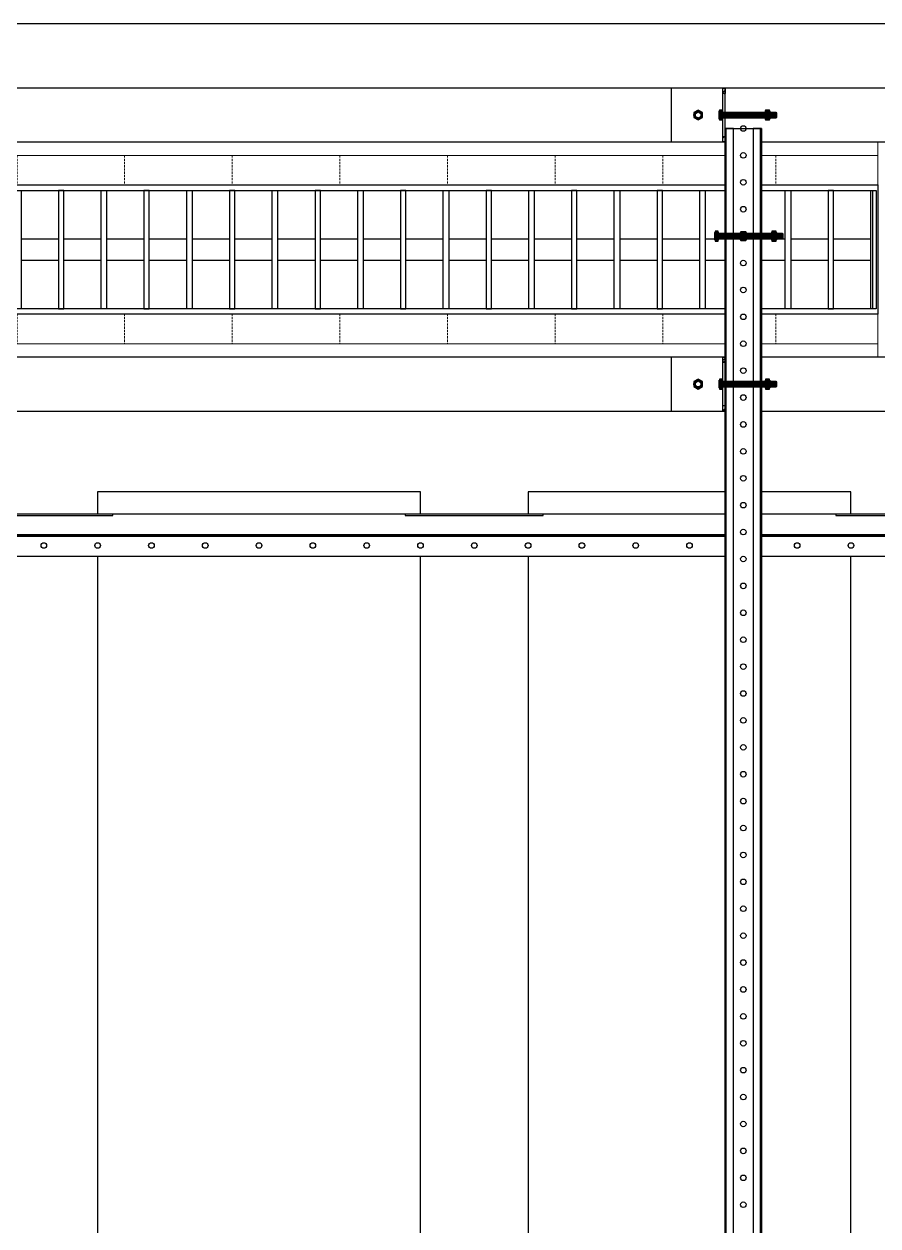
# Model space of a CAD drawing. Header units: millimetres. Extents: x -962357 to -591296, y -223672 to 59420.
# Drawn here: x -754598 to -753805, y -170951 to -169834 of the extents above; entities that cross this region are included whole.
import ezdxf

# ---------------------------------------------------------------- set-up
doc = ezdxf.new("R2010")
doc.units = ezdxf.units.MM
doc.linetypes.add('DPA_Hidden 50', pattern=[3, 2, -1])
for name, color, linetype in [('000 - H A T C H', 8, 'Continuous'), ('000 - WIPEOUT', 250, 'Continuous'), ('001 - ASCESSORIES', 251, 'Continuous'), ('A04_TUBE SERIES', 2, 'Continuous'), ('A11_ALU.SOLID SHEET', 2, 'Continuous')]:
    doc.layers.add(name, color=color, linetype=linetype)
doc.layers.add('A-GLAZ-CURT', color=2, linetype='Continuous', lineweight=9)
pattern_1 = [(110, (-0.5, 0), (-0.939693, -0.34202), []), (110, (-0.2012, 0.6409), (-0.939693, -0.34202), [1.25, -0.25, 0, -0.25])]

# ---------------------------------------------------------------- blocks, each defined once
blk = doc.blocks.new('*U4621')
at = {"color": 1}
blk.add_wipeout([(600, -60), (-600, -60), (-600, 60), (600, 60)], dxfattribs=at).dxf.layer = '000 - WIPEOUT'
at = {"layer": '001 - ASCESSORIES', "color": 0}
blk.add_lwpolyline([(600, -60), (-600, -60), (-600, 60), (600, 60)], close=True, dxfattribs=at)
at = {"layer": '001 - ASCESSORIES'}
for points in [[(-593.5, -55), (-598.5, -55), (-598.5, 55), (-593.5, 55)], [(595, -55), (-595, -55), (-595, 55), (595, 55)], [(-558.8, -55), (-553.8, -55), (-553.8, 55), (-558.8, 55)], [(-514, -55), (-519, -55), (-519, 55), (-514, 55)], [(-479.3, -55), (-474.3, -55), (-474.3, 55), (-479.3, 55)], [(-434.6, -55), (-439.6, -55), (-439.6, 55), (-434.6, 55)], [(-399.8, -55), (-394.8, -55), (-394.8, 55), (-399.8, 55)], [(-355.1, -55), (-360.1, -55), (-360.1, 55), (-355.1, 55)], [(-320.4, -55), (-315.4, -55), (-315.4, 55), (-320.4, 55)], [(-275.6, -55), (-280.6, -55), (-280.6, 55), (-275.6, 55)], [(-240.9, -55), (-235.9, -55), (-235.9, 55), (-240.9, 55)], [(-196.2, -55), (-201.2, -55), (-201.2, 55), (-196.2, 55)], [(-161.4, -55), (-156.4, -55), (-156.4, 55), (-161.4, 55)], [(-116.7, -55), (-121.7, -55), (-121.7, 55), (-116.7, 55)], [(-82, -55), (-77, -55), (-77, 55), (-82, 55)], [(-37.2, -55), (-42.2, -55), (-42.2, 55), (-37.2, 55)], [(-2.5, -55), (2.5, -55), (2.5, 55), (-2.5, 55)], [(42.2, -55), (37.2, -55), (37.2, 55), (42.2, 55)], [(77, -55), (82, -55), (82, 55), (77, 55)], [(121.7, -55), (116.7, -55), (116.7, 55), (121.7, 55)], [(156.4, -55), (161.4, -55), (161.4, 55), (156.4, 55)], [(201.2, -55), (196.2, -55), (196.2, 55), (201.2, 55)], [(235.9, -55), (240.9, -55), (240.9, 55), (235.9, 55)], [(280.6, -55), (275.6, -55), (275.6, 55), (280.6, 55)], [(315.4, -55), (320.4, -55), (320.4, 55), (315.4, 55)], [(360.1, -55), (355.1, -55), (355.1, 55), (360.1, 55)], [(394.8, -55), (399.8, -55), (399.8, 55), (394.8, 55)], [(439.6, -55), (434.6, -55), (434.6, 55), (439.6, 55)], [(474.3, -55), (479.3, -55), (479.3, 55), (474.3, 55)], [(519, -55), (514, -55), (514, 55), (519, 55)], [(553.8, -55), (558.8, -55), (558.8, 55), (553.8, 55)], [(598.5, -55), (593.5, -55), (593.5, 55), (598.5, 55)]]:
    blk.add_lwpolyline(points, close=True, dxfattribs=at)
for points in [[(-593.5, 10), (-558.8, 10)], [(-553.8, 10), (-519, 10)], [(-514, 10), (-479.3, 10)], [(-474.3, 10), (-439.6, 10)], [(-434.6, 10), (-399.8, 10)], [(-394.8, 10), (-360.1, 10)], [(-355.1, 10), (-320.4, 10)], [(-315.4, 10), (-280.6, 10)], [(-275.6, 10), (-240.9, 10)], [(-235.9, 10), (-201.2, 10)], [(-196.2, 10), (-161.4, 10)], [(-156.4, 10), (-121.7, 10)], [(-116.7, 10), (-82, 10)], [(-77, 10), (-42.2, 10)], [(-37.2, 10), (-2.5, 10)], [(2.5, 10), (37.2, 10)], [(42.2, 10), (77, 10)], [(82, 10), (116.7, 10)], [(121.7, 10), (156.4, 10)], [(161.4, 10), (196.2, 10)], [(201.2, 10), (235.9, 10)], [(240.9, 10), (275.6, 10)], [(280.6, 10), (315.4, 10)], [(320.4, 10), (355.1, 10)], [(360.1, 10), (394.8, 10)], [(399.8, 10), (434.6, 10)], [(439.6, 10), (474.3, 10)], [(479.3, 10), (514, 10)], [(519, 10), (553.8, 10)], [(558.8, 10), (593.5, 10)], [(-593.5, -10), (-558.8, -10)], [(-553.8, -10), (-519, -10)], [(-514, -10), (-479.3, -10)], [(-474.3, -10), (-439.6, -10)], [(-434.6, -10), (-399.8, -10)], [(-394.8, -10), (-360.1, -10)], [(-355.1, -10), (-320.4, -10)], [(-315.4, -10), (-280.6, -10)], [(-275.6, -10), (-240.9, -10)], [(-235.9, -10), (-201.2, -10)], [(-196.2, -10), (-161.4, -10)], [(-156.4, -10), (-121.7, -10)], [(-116.7, -10), (-82, -10)], [(-77, -10), (-42.2, -10)], [(-37.2, -10), (-2.5, -10)], [(2.5, -10), (37.2, -10)], [(42.2, -10), (77, -10)], [(82, -10), (116.7, -10)], [(121.7, -10), (156.4, -10)], [(161.4, -10), (196.2, -10)], [(201.2, -10), (235.9, -10)], [(240.9, -10), (275.6, -10)], [(280.6, -10), (315.4, -10)], [(320.4, -10), (355.1, -10)], [(360.1, -10), (394.8, -10)], [(399.8, -10), (434.6, -10)], [(439.6, -10), (474.3, -10)], [(479.3, -10), (514, -10)], [(519, -10), (553.8, -10)], [(558.8, -10), (593.5, -10)]]:
    blk.add_lwpolyline(points, dxfattribs=at)
blk = doc.blocks.new('*U4649')
blk.add_attdef('EXTR.OVL-LENGTH_', (-25, -59.1), '', height=5)
blk.add_wipeout([(-25, 0), (25, 0), (25, 4195), (-25, 4195)]).dxf.layer = '000 - WIPEOUT'
at = {"layer": 'A04_TUBE SERIES', "color": 0}
blk.add_lwpolyline([(-25, 0), (25, 0), (25, 4195), (-25, 4195)], close=True, dxfattribs=at)
blk = doc.blocks.new('*U4650')
blk.add_attdef('EXTR.OVL-LENGTH_', (-25, -59.1), '', height=5)
blk.add_wipeout([(-25, 0), (25, 0), (25, 4195), (-25, 4195)]).dxf.layer = '000 - WIPEOUT'
at = {"layer": 'A04_TUBE SERIES', "color": 0}
blk.add_lwpolyline([(-25, 0), (25, 0), (25, 4195), (-25, 4195)], close=True, dxfattribs=at)
blk = doc.blocks.new('*U4857')
at = {"color": 3}
for points in [[(-875, -450), (875, -450), (875, -750), (-875, -750)], [(-875, -850), (875, -850), (875, -1150), (-875, -1150)]]:
    blk.add_wipeout(points, dxfattribs=at).dxf.layer = '000 - WIPEOUT'
at = {"layer": 'A11_ALU.SOLID SHEET', "color": 0, "linetype": 'ByBlock'}
for points in [[(-875, -750), (875, -750), (875, -450), (-875, -450)], [(-875, -1150), (875, -1150), (875, -850), (-875, -850)]]:
    blk.add_lwpolyline(points, close=True, dxfattribs=at)
blk = doc.blocks.new('000 - ASSCESSORIES_FAMELINE_GALV.BRACKET_FITTING_Z-PROFILE_HR-02B_TOP_VIEW')
blk.add_wipeout([(-1200, 39), (1200, 39), (1200, 0), (-1200, 0)]).dxf.layer = '000 - WIPEOUT'
at = {"layer": '001 - ASCESSORIES', "linetype": 'ByBlock'}
blk.add_line((1200, 20.2), (-1200, 20.2), dxfattribs=at)
at = {"layer": '001 - ASCESSORIES'}
blk.add_line((1200, 19), (-1200, 19), dxfattribs=at)
at = {"layer": '001 - ASCESSORIES', "color": 0}
blk.add_lwpolyline([(-1200, 39), (-1200, 19), (1200, 19), (1200, 39)], close=True, dxfattribs=at)
at = {"layer": '001 - ASCESSORIES'}
blk.add_lwpolyline([(-1200, 19), (-1200, 0), (1200, 0), (1200, 19)], close=True, dxfattribs=at)
at = {"layer": '001 - ASCESSORIES', "color": 2}
for points in [[(-464.1, 1.2), (-464.1, 0), (-335.9, 0), (-335.9, 1.2)], [(-64.1, 1.2), (-64.1, 0), (64.1, 0), (64.1, 1.2)], [(335.9, 1.2), (335.9, 0), (464.1, 0), (464.1, 1.2)]]:
    blk.add_lwpolyline(points, close=True, dxfattribs=at)
at = {"layer": '001 - ASCESSORIES'}
for centre in [(-350, 29), (-300, 29), (-250, 29), (-200, 29), (-150, 29), (-100, 29), (-50, 29), (0, 29), (50, 29), (100, 29), (150, 29), (200, 29), (250, 29), (300, 29), (350, 29), (400, 29)]:
    blk.add_circle(centre, 2.6, dxfattribs=at)
blk = doc.blocks.new('*U4919')
at = {"layer": '001 - ASCESSORIES', "color": 0, "linetype": 'ByBlock'}
blk.add_blockref('000 - ASSCESSORIES_FAMELINE_GALV.BRACKET_FITTING_Z-PROFILE_HR-02B_TOP_VIEW', (0, -39), dxfattribs=at)
blk = doc.blocks.new('000 - ASSCESSORIES_FAMELINE_GALV.BRACKET_FITTING_U-PROFILE_CC-01_TOP_VIEW')
at = {"color": 6}
blk.add_wipeout([(1500, -17), (-1500, -17), (-1500, 17), (1500, 17)], dxfattribs=at).dxf.layer = '000 - WIPEOUT'
at = {"layer": '001 - ASCESSORIES', "color": 0, "linetype": 'ByBlock'}
for p, q in [((1500, 15.8), (-1500, 15.8)), ((1500, -15.8), (-1500, -15.8))]:
    blk.add_line(p, q, dxfattribs=at)
at = {"layer": '001 - ASCESSORIES', "color": 1}
blk.add_lwpolyline([(1500, 17), (1500, -17), (-1500, -17), (-1500, 17)], close=True, dxfattribs=at)
at = {"layer": '001 - ASCESSORIES', "color": 0, "linetype": 'ByBlock'}
for points in [[(-1500, 17), (-1500, 9), (1500, 9), (1500, 17)], [(-1500, -9), (-1500, -17), (1500, -17), (1500, -9)]]:
    blk.add_lwpolyline(points, close=True, dxfattribs=at)
at = {"layer": '001 - ASCESSORIES', "color": 1, "linetype": 'Continuous'}
for centre in [(-1500, 0), (-1475, 0), (-1450, 0), (-1425, 0), (-1400, 0), (-1375, 0), (-1350, 0), (-1325, 0), (-1300, 0), (-1275, 0), (-1250, 0), (-1225, 0), (-1200, 0), (-1175, 0), (-1150, 0), (-1125, 0), (-1100, 0), (-1075, 0), (-1050, 0), (-1025, 0), (-1000, 0), (-975, 0), (-950, 0), (-925, 0), (-900, 0), (-875, 0), (-850, 0), (-825, 0), (-800, 0), (-775, 0), (-750, 0), (-725, 0), (-700, 0), (-675, 0), (-650, 0), (-625, 0), (-600, 0), (-575, 0), (-550, 0), (-525, 0), (-500, 0)]:
    blk.add_circle(centre, 2.6, dxfattribs=at)
blk = doc.blocks.new('*U4937')
at = {"layer": '001 - ASCESSORIES', "color": 0, "linetype": 'ByBlock'}
blk.add_blockref('000 - ASSCESSORIES_FAMELINE_GALV.BRACKET_FITTING_U-PROFILE_CC-01_TOP_VIEW', (0, 0), dxfattribs=at)
blk = doc.blocks.new('*U4663')
at = {"layer": '001 - ASCESSORIES', "color": 0}
blk.add_lwpolyline([(4.6, 0), (2.3, 4), (-2.3, 4), (-4.6, 0), (-2.3, -4), (2.3, -4)], close=True, dxfattribs=at)
at = {"layer": '001 - ASCESSORIES', "color": 8}
blk.add_circle((0, 0), 3.85, dxfattribs=at)
at = {"layer": '001 - ASCESSORIES', "color": 0}
blk.add_circle((0, 0), 2.6, dxfattribs=at)
blk = doc.blocks.new('*U4664')
at = {"layer": '000 - H A T C H'}
h = blk.add_hatch(color=250, dxfattribs=at)
h.dxf.hatch_style = 1
h.paths.add_polyline_path([(4, -2.3), (4, 2.3), (0, 4.6), (-4, 2.3), (-4, -2.3), (0, -4.6)])
h.paths.add_polyline_path([(0, -2.6, -1), (0, 2.6, -1)], flags=16)
at = {"layer": '001 - ASCESSORIES', "color": 0, "rotation": 270}
blk.add_blockref('*U4663', (0, 0), dxfattribs=at)
blk = doc.blocks.new('*U4682')
at = {"color": 1}
for p, q in [((-3.5, 3.5), (3.5, 3.5)), ((-3.5, 0), (3.5, 0))]:
    blk.add_line(p, q, dxfattribs=at)
at = {"color": 0}
for points in [[(-2.3, 3.2, 0.249855), (-4.6, 3.2), (-4.6, 0.3, 0.249855), (-2.3, 0.3)], [(2.3, 3.2, 0.062432), (0, 3.5, 0.062432), (-2.3, 3.2), (-2.3, 0.3, 0.061701), (0, 0, 0.061701), (2.3, 0.3)], [(4.6, 3.2, 0.249855), (2.3, 3.2), (2.3, 0.3, 0.249855), (4.6, 0.3)]]:
    blk.add_lwpolyline(points, format="xyb", close=True, dxfattribs=at)
blk = doc.blocks.new('*U4696')
at = {"layer": '000 - H A T C H'}
h = blk.add_hatch(dxfattribs=at)
h.set_pattern_fill('ANSI35', color=8, scale=4, angle=65)
h.set_pattern_definition(pattern_1)
h.paths.add_polyline_path([(0, -2.5), (59.5, -2.5), (59.5, 2.5), (0, 2.5)])
at = {"color": 8}
blk.add_line((59.5, -2.5), (59.5, 2.5), dxfattribs=at)
at = {"color": 1}
blk.add_lwpolyline([(59.5, 2.5), (0, 2.5), (0, -2.5), (59.5, -2.5), (60, -2), (60, 2)], close=True, dxfattribs=at)
blk = doc.blocks.new('*U4748')
at = {"layer": '000 - H A T C H'}
h = blk.add_hatch(color=250, dxfattribs=at)
h.dxf.hatch_style = 1
edge = h.paths.add_edge_path()
edge.add_line((-0.3, -4.6), (-3.2, -4.6))
edge.add_arc((-1, -3.5), 2.45, 180, 208.0569, ccw=False)
edge.add_line((-3.5, -3.5), (-3.5, 0))
edge.add_arc((5.9, 0), 9.36, 179.9761, 180.0239, ccw=False)
edge.add_line((-3.5, 0), (-3.5, 0))
edge.add_arc((5.9, 0), 9.36, 179.9761, 180.0239, ccw=False)
edge.add_line((-3.5, 0), (-3.5, 3.5))
edge.add_arc((-1, 3.5), 2.45, 151.9431, 180, ccw=False)
edge.add_line((-3.2, 4.6), (-0.3, 4.6))
edge.add_arc((-2.5, 3.5), 2.45, 360, 388.0569, ccw=False)
edge.add_line((0, 3.5), (0, -3.5))
edge.add_arc((-2.5, -3.5), 2.45, 331.9431, 360, ccw=False)
blk.add_blockref('*U4696', (0, 0))
at = {"layer": '001 - ASCESSORIES', "rotation": 90}
blk.add_blockref('*U4682', (0, 0), dxfattribs=at)
blk = doc.blocks.new('*U4662')
at = {"color": 1}
for p, q in [((-3.5, 4.5), (3.5, 4.5)), ((-3.5, 0), (3.5, 0))]:
    blk.add_line(p, q, dxfattribs=at)
at = {"color": 0}
for points in [[(-2.3, 4.2, 0.249893), (-4.6, 4.2), (-4.6, 0.3, 0.249893), (-2.3, 0.3)], [(2.3, 4.2, 0.062422), (0, 4.5, 0.062422), (-2.3, 4.2), (-2.3, 0.3, 0.061692), (0, 0, 0.061692), (2.3, 0.3)], [(4.6, 4.2, 0.249893), (2.3, 4.2), (2.3, 0.3, 0.249893), (4.6, 0.3)]]:
    blk.add_lwpolyline(points, format="xyb", close=True, dxfattribs=at)
blk = doc.blocks.new('*U4707')
at = {"layer": '000 - H A T C H'}
h = blk.add_hatch(color=250, dxfattribs=at)
h.dxf.hatch_style = 1
edge = h.paths.add_edge_path()
edge.add_line((0.3, 4.6), (4.2, 4.6))
edge.add_arc((2, 3.5), 2.45, 0, 28.0609, ccw=False)
edge.add_line((4.5, 3.5), (4.5, 0))
edge.add_arc((-4.9, 0), 9.36, -0.0239, 0.0239, ccw=False)
edge.add_line((4.5, 0), (4.5, 0))
edge.add_arc((-4.9, 0), 9.36, -0.0239, 0.0239, ccw=False)
edge.add_line((4.5, 0), (4.5, -3.5))
edge.add_arc((2, -3.5), 2.45, -28.0609, 0, ccw=False)
edge.add_line((4.2, -4.6), (0.3, -4.6))
edge.add_arc((2.5, -3.5), 2.45, 180, 208.0609, ccw=False)
edge.add_line((0, -3.5), (0, 3.5))
edge.add_arc((2.5, 3.5), 2.45, 151.9391, 180, ccw=False)
at = {"layer": '001 - ASCESSORIES', "color": 0, "rotation": 270}
blk.add_blockref('*U4662', (0, 0), dxfattribs=at)
blk = doc.blocks.new('*U4821')
at = {"layer": '001 - ASCESSORIES'}
blk.add_blockref('*U4748', (-23, 0), dxfattribs=at)
at = {"layer": '001 - ASCESSORIES', "color": 2}
for rotation in [90, 90, 270, 270]:
    blk.add_blockref('*U4664', (0, 0), dxfattribs=dict(at, rotation=rotation))
at = {"layer": '001 - ASCESSORIES', "color": 1}
blk.add_blockref('*U4707', (26.2, 0), dxfattribs=at)
blk = doc.blocks.new('000 - ASSCESSORIES_FAMELINE_AL.EXTR._L-PROFILE_50x68mm._non-code_TOP_VIEW')
blk.add_wipeout([(-50, -25), (0, -25), (0, 25), (-50, 25)]).dxf.layer = '000 - WIPEOUT'
at = {"layer": '000 - H A T C H'}
h = blk.add_hatch(dxfattribs=at)
h.set_pattern_fill('ANSI32', color=8, scale=0.5)
h.set_pattern_definition([(45, (-14193.569, 11847.092), (-3.367596, 3.367596), []), (45, (-14191.324, 11847.092), (-3.367596, 3.367596), [])])
h.paths.add_polyline_path([(-2, 20), (0, 20), (0, 25), (-2, 25)])
h.paths.add_polyline_path([(0, -20), (-2, -20), (-2, -25), (0, -25)])
at = {"layer": '001 - ASCESSORIES', "color": 0}
for p, q in [((0, 20), (-2, 20)), ((-2, -20), (0, -20))]:
    blk.add_line(p, q, dxfattribs=at)
at = {"layer": '001 - ASCESSORIES', "color": 1}
blk.add_line((-2, -20), (-2, 20), dxfattribs=at)
at = {"layer": '001 - ASCESSORIES'}
blk.add_lwpolyline([(-50, -25), (0, -25), (0, 25), (-50, 25)], close=True, dxfattribs=at)
at = {"layer": '001 - ASCESSORIES', "color": 0}
for points in [[(-2, 25), (0, 25), (0, 20), (-2, 20)], [(-2, -20), (0, -20), (0, -25), (-2, -25)]]:
    blk.add_lwpolyline(points, close=True, dxfattribs=at)
at = {"layer": '001 - ASCESSORIES', "color": 1}
blk.add_circle((-25, 0), 2.6, dxfattribs=at)
blk = doc.blocks.new('*U4738')
at = {"layer": '001 - ASCESSORIES', "color": 0}
blk.add_blockref('000 - ASSCESSORIES_FAMELINE_AL.EXTR._L-PROFILE_50x68mm._non-code_TOP_VIEW', (0, 0), dxfattribs=at)
blk = doc.blocks.new('*U4683')
blk.add_circle((0, 0), 3.66)
at = {"layer": '001 - ASCESSORIES', "color": 0}
blk.add_lwpolyline([(4.6, 0), (2.3, 4), (-2.3, 4), (-4.6, 0), (-2.3, -4), (2.3, -4)], close=True, dxfattribs=at)
at = {"layer": '001 - ASCESSORIES', "color": 8}
blk.add_circle((0, 0), 3.85, dxfattribs=at)
blk = doc.blocks.new('*U4715')
at = {"layer": '001 - ASCESSORIES', "rotation": 90}
blk.add_blockref('*U4683', (0, 0), dxfattribs=at)
blk = doc.blocks.new('*U4751')
at = {"layer": '001 - ASCESSORIES'}
blk.add_blockref('*U4715', (0, 0), dxfattribs=at)
blk = doc.blocks.new('*U4694')
at = {"layer": '000 - H A T C H'}
h = blk.add_hatch(dxfattribs=at)
h.set_pattern_fill('ANSI35', color=8, scale=4, angle=65)
h.set_pattern_definition(pattern_1)
h.paths.add_polyline_path([(0, -2.5), (49.5, -2.5), (49.5, 2.5), (0, 2.5)])
at = {"color": 8}
blk.add_line((49.5, -2.5), (49.5, 2.5), dxfattribs=at)
at = {"color": 1}
blk.add_lwpolyline([(49.5, 2.5), (0, 2.5), (0, -2.5), (49.5, -2.5), (50, -2), (50, 2)], close=True, dxfattribs=at)
blk = doc.blocks.new('*U4746')
at = {"layer": '000 - H A T C H'}
h = blk.add_hatch(color=250, dxfattribs=at)
h.dxf.hatch_style = 1
edge = h.paths.add_edge_path()
edge.add_line((-0.3, -4.6), (-3.2, -4.6))
edge.add_arc((-1, -3.5), 2.45, 180, 208.0569, ccw=False)
edge.add_line((-3.5, -3.5), (-3.5, 0))
edge.add_arc((5.9, 0), 9.36, 179.9761, 180.0239, ccw=False)
edge.add_line((-3.5, 0), (-3.5, 0))
edge.add_arc((5.9, 0), 9.36, 179.9761, 180.0239, ccw=False)
edge.add_line((-3.5, 0), (-3.5, 3.5))
edge.add_arc((-1, 3.5), 2.45, 151.9431, 180, ccw=False)
edge.add_line((-3.2, 4.6), (-0.3, 4.6))
edge.add_arc((-2.5, 3.5), 2.45, 360, 388.0569, ccw=False)
edge.add_line((0, 3.5), (0, -3.5))
edge.add_arc((-2.5, -3.5), 2.45, 331.9431, 360, ccw=False)
blk.add_blockref('*U4694', (0, 0))
at = {"layer": '001 - ASCESSORIES', "rotation": 90}
blk.add_blockref('*U4682', (0, 0), dxfattribs=at)
blk = doc.blocks.new('*U4752')
at = {"layer": '001 - ASCESSORIES'}
for name, p in [('*U4746', (0, 0)), ('*U4707', (39.2, 0))]:
    blk.add_blockref(name, p, dxfattribs=at)
blk = doc.blocks.new('*U4794')
at = {"color": 2}
blk.add_blockref('*U4738', (0, 0), dxfattribs=at)
for name, p in [('*U4751', (-25, 0)), ('*U4752', (-2, 0))]:
    blk.add_blockref(name, p)
blk = doc.blocks.new('*U4956')
blk.add_lwpolyline([(-7165.5, 4263), (-7165.5, 5940.1), (-11560, 5940.1), (-11560, 4315), (-18103.4, 4315), (-18103.4, 550), (-9016.6, 550), (-9016.6, 4265)], close=True)
blk.add_blockref('*U4621', (-9725, 5730.5))
at = {"layer": 'A04_TUBE SERIES', "color": 0, "linetype": 'ByBlock', "rotation": 270}
for name, p in [('*U4649', (-11460, 5855.5)), ('*U4650', (-11460, 5605.5))]:
    blk.add_blockref(name, p, dxfattribs=at)
at = {"layer": 'A11_ALU.SOLID SHEET', "color": 0, "linetype": 'ByBlock', "rotation": 90}
blk.add_blockref('*U4857', (-10300, 4630.5), dxfattribs=at)
at = {"layer": '001 - ASCESSORIES', "linetype": 'ByBlock', "rotation": 180}
blk.add_blockref('*U4919', (-9500, 5445.5), dxfattribs=at)
at = {"layer": '001 - ASCESSORIES', "linetype": 'ByBlock', "rotation": 270}
blk.add_blockref('*U4937', (-9250, 4343), dxfattribs=at)
at = {"layer": '001 - ASCESSORIES', "linetype": 'ByBlock'}
for name, p in [('*U4794', (-9267, 5855.5)), ('*U4821', (-9250, 5743)), ('*U4794', (-9267, 5605.5))]:
    blk.add_blockref(name, p, dxfattribs=at)
blk = doc.blocks.new('DPA_CP_Metal Ceiling Luminaire2 - Linear Luminaire-12437131-4160-01 UPPER PLATFORM LEVEL - REFLECTED CEILING PLAN')
at = {"layer": 'A-GLAZ-CURT'}
for p, q in [((-842129.9, 6974), (-842129.9, 7249)), ((-842129.9, 7249), (-840929.9, 7249)), ((-842129.9, 7249), (-842129.9, 6974)), ((-840929.9, 7249), (-842129.9, 7249)), ((-842129.9, 7249), (-840929.9, 7249)), ((-840929.9, 7249), (-840929.9, 6974)), ((-840929.9, 6974), (-840929.9, 7249)), ((-842129.9, 7211.5), (-842129.9, 6974)), ((-840929.9, 7211.5), (-840929.9, 6974)), ((-842129.9, 7199), (-840929.9, 7199)), ((-842129.9, 7024), (-840929.9, 7024)), ((-840929.9, 6974), (-842129.9, 6974)), ((-840929.9, 6974), (-842129.9, 6974)), ((-842129.9, 6974), (-840929.9, 6974))]:
    blk.add_line(p, q, dxfattribs=at)
at = {"layer": 'A-GLAZ-CURT', "linetype": 'DPA_Hidden 50'}
for p, q in [((-842034.9, 7199), (-842034.9, 7024)), ((-841929.9, 7199), (-841929.9, 7024)), ((-841829.9, 7199), (-841829.9, 7024)), ((-841729.9, 7199), (-841729.9, 7024)), ((-841629.9, 7199), (-841629.9, 7024)), ((-841529.9, 7199), (-841529.9, 7024)), ((-841429.9, 7199), (-841429.9, 7024)), ((-841329.9, 7199), (-841329.9, 7024)), ((-841229.9, 7199), (-841229.9, 7024)), ((-841129.9, 7199), (-841129.9, 7024)), ((-841024.9, 7199), (-841024.9, 7024))]:
    blk.add_line(p, q, dxfattribs=at)
blk = doc.blocks.new('*U453')
at = {"color": 1}
blk.add_wipeout([(600, -60), (-600, -60), (-600, 60), (600, 60)], dxfattribs=at).dxf.layer = '000 - WIPEOUT'
at = {"layer": '001 - ASCESSORIES', "color": 0}
blk.add_lwpolyline([(600, -60), (-600, -60), (-600, 60), (600, 60)], close=True, dxfattribs=at)
at = {"layer": '001 - ASCESSORIES'}
for points in [[(-593.5, -55), (-598.5, -55), (-598.5, 55), (-593.5, 55)], [(595, -55), (-595, -55), (-595, 55), (595, 55)], [(-558.8, -55), (-553.8, -55), (-553.8, 55), (-558.8, 55)], [(-514, -55), (-519, -55), (-519, 55), (-514, 55)], [(-479.3, -55), (-474.3, -55), (-474.3, 55), (-479.3, 55)], [(-434.6, -55), (-439.6, -55), (-439.6, 55), (-434.6, 55)], [(-399.8, -55), (-394.8, -55), (-394.8, 55), (-399.8, 55)], [(-355.1, -55), (-360.1, -55), (-360.1, 55), (-355.1, 55)], [(-320.4, -55), (-315.4, -55), (-315.4, 55), (-320.4, 55)], [(-275.6, -55), (-280.6, -55), (-280.6, 55), (-275.6, 55)], [(-240.9, -55), (-235.9, -55), (-235.9, 55), (-240.9, 55)], [(-196.2, -55), (-201.2, -55), (-201.2, 55), (-196.2, 55)], [(-161.4, -55), (-156.4, -55), (-156.4, 55), (-161.4, 55)], [(-116.7, -55), (-121.7, -55), (-121.7, 55), (-116.7, 55)], [(-82, -55), (-77, -55), (-77, 55), (-82, 55)], [(-37.2, -55), (-42.2, -55), (-42.2, 55), (-37.2, 55)], [(-2.5, -55), (2.5, -55), (2.5, 55), (-2.5, 55)], [(42.2, -55), (37.2, -55), (37.2, 55), (42.2, 55)], [(77, -55), (82, -55), (82, 55), (77, 55)], [(121.7, -55), (116.7, -55), (116.7, 55), (121.7, 55)], [(156.4, -55), (161.4, -55), (161.4, 55), (156.4, 55)], [(201.2, -55), (196.2, -55), (196.2, 55), (201.2, 55)], [(235.9, -55), (240.9, -55), (240.9, 55), (235.9, 55)], [(280.6, -55), (275.6, -55), (275.6, 55), (280.6, 55)], [(315.4, -55), (320.4, -55), (320.4, 55), (315.4, 55)], [(360.1, -55), (355.1, -55), (355.1, 55), (360.1, 55)], [(394.8, -55), (399.8, -55), (399.8, 55), (394.8, 55)], [(439.6, -55), (434.6, -55), (434.6, 55), (439.6, 55)], [(474.3, -55), (479.3, -55), (479.3, 55), (474.3, 55)], [(519, -55), (514, -55), (514, 55), (519, 55)], [(553.8, -55), (558.8, -55), (558.8, 55), (553.8, 55)], [(598.5, -55), (593.5, -55), (593.5, 55), (598.5, 55)]]:
    blk.add_lwpolyline(points, close=True, dxfattribs=at)
for points in [[(-593.5, 10), (-558.8, 10)], [(-553.8, 10), (-519, 10)], [(-514, 10), (-479.3, 10)], [(-474.3, 10), (-439.6, 10)], [(-434.6, 10), (-399.8, 10)], [(-394.8, 10), (-360.1, 10)], [(-355.1, 10), (-320.4, 10)], [(-315.4, 10), (-280.6, 10)], [(-275.6, 10), (-240.9, 10)], [(-235.9, 10), (-201.2, 10)], [(-196.2, 10), (-161.4, 10)], [(-156.4, 10), (-121.7, 10)], [(-116.7, 10), (-82, 10)], [(-77, 10), (-42.2, 10)], [(-37.2, 10), (-2.5, 10)], [(2.5, 10), (37.2, 10)], [(42.2, 10), (77, 10)], [(82, 10), (116.7, 10)], [(121.7, 10), (156.4, 10)], [(161.4, 10), (196.2, 10)], [(201.2, 10), (235.9, 10)], [(240.9, 10), (275.6, 10)], [(280.6, 10), (315.4, 10)], [(320.4, 10), (355.1, 10)], [(360.1, 10), (394.8, 10)], [(399.8, 10), (434.6, 10)], [(439.6, 10), (474.3, 10)], [(479.3, 10), (514, 10)], [(519, 10), (553.8, 10)], [(558.8, 10), (593.5, 10)], [(-593.5, -10), (-558.8, -10)], [(-553.8, -10), (-519, -10)], [(-514, -10), (-479.3, -10)], [(-474.3, -10), (-439.6, -10)], [(-434.6, -10), (-399.8, -10)], [(-394.8, -10), (-360.1, -10)], [(-355.1, -10), (-320.4, -10)], [(-315.4, -10), (-280.6, -10)], [(-275.6, -10), (-240.9, -10)], [(-235.9, -10), (-201.2, -10)], [(-196.2, -10), (-161.4, -10)], [(-156.4, -10), (-121.7, -10)], [(-116.7, -10), (-82, -10)], [(-77, -10), (-42.2, -10)], [(-37.2, -10), (-2.5, -10)], [(2.5, -10), (37.2, -10)], [(42.2, -10), (77, -10)], [(82, -10), (116.7, -10)], [(121.7, -10), (156.4, -10)], [(161.4, -10), (196.2, -10)], [(201.2, -10), (235.9, -10)], [(240.9, -10), (275.6, -10)], [(280.6, -10), (315.4, -10)], [(320.4, -10), (355.1, -10)], [(360.1, -10), (394.8, -10)], [(399.8, -10), (434.6, -10)], [(439.6, -10), (474.3, -10)], [(479.3, -10), (514, -10)], [(519, -10), (553.8, -10)], [(558.8, -10), (593.5, -10)]]:
    blk.add_lwpolyline(points, dxfattribs=at)
blk = doc.blocks.new('*U727')
blk.add_attdef('EXTR.OVL-LENGTH_', (-25, -59.1), '', height=5)
blk.add_wipeout([(-25, 0), (25, 0), (25, 4195), (-25, 4195)]).dxf.layer = '000 - WIPEOUT'
at = {"layer": 'A04_TUBE SERIES', "color": 0}
blk.add_lwpolyline([(-25, 0), (25, 0), (25, 4195), (-25, 4195)], close=True, dxfattribs=at)
blk = doc.blocks.new('*U728')
blk.add_attdef('EXTR.OVL-LENGTH_', (-25, -59.1), '', height=5)
blk.add_wipeout([(-25, 0), (25, 0), (25, 4195), (-25, 4195)]).dxf.layer = '000 - WIPEOUT'
at = {"layer": 'A04_TUBE SERIES', "color": 0}
blk.add_lwpolyline([(-25, 0), (25, 0), (25, 4195), (-25, 4195)], close=True, dxfattribs=at)
blk = doc.blocks.new('*U698')
at = {"color": 3}
for points in [[(-875, -450), (875, -450), (875, -750), (-875, -750)], [(-875, -850), (875, -850), (875, -1150), (-875, -1150)]]:
    blk.add_wipeout(points, dxfattribs=at).dxf.layer = '000 - WIPEOUT'
at = {"layer": 'A11_ALU.SOLID SHEET', "color": 0, "linetype": 'ByBlock'}
for points in [[(-875, -750), (875, -750), (875, -450), (-875, -450)], [(-875, -1150), (875, -1150), (875, -850), (-875, -850)]]:
    blk.add_lwpolyline(points, close=True, dxfattribs=at)
blk = doc.blocks.new('*U533')
at = {"layer": '001 - ASCESSORIES', "color": 0, "linetype": 'ByBlock'}
blk.add_blockref('000 - ASSCESSORIES_FAMELINE_GALV.BRACKET_FITTING_Z-PROFILE_HR-02B_TOP_VIEW', (0, -39), dxfattribs=at)
blk = doc.blocks.new('*U657')
at = {"layer": '001 - ASCESSORIES', "color": 0, "linetype": 'ByBlock'}
blk.add_blockref('000 - ASSCESSORIES_FAMELINE_GALV.BRACKET_FITTING_U-PROFILE_CC-01_TOP_VIEW', (0, 0), dxfattribs=at)
blk = doc.blocks.new('*U350')
at = {"layer": '001 - ASCESSORIES', "color": 0}
blk.add_lwpolyline([(4.6, 0), (2.3, 4), (-2.3, 4), (-4.6, 0), (-2.3, -4), (2.3, -4)], close=True, dxfattribs=at)
at = {"layer": '001 - ASCESSORIES', "color": 8}
blk.add_circle((0, 0), 3.85, dxfattribs=at)
at = {"layer": '001 - ASCESSORIES', "color": 0}
blk.add_circle((0, 0), 2.6, dxfattribs=at)
blk = doc.blocks.new('*U671')
at = {"layer": '000 - H A T C H'}
h = blk.add_hatch(color=250, dxfattribs=at)
h.dxf.hatch_style = 1
h.paths.add_polyline_path([(4, -2.3), (4, 2.3), (0, 4.6), (-4, 2.3), (-4, -2.3), (0, -4.6)])
h.paths.add_polyline_path([(0, -2.6, -1), (0, 2.6, -1)], flags=16)
at = {"layer": '001 - ASCESSORIES', "color": 0, "rotation": 270}
blk.add_blockref('*U350', (0, 0), dxfattribs=at)
blk = doc.blocks.new('*U351')
at = {"color": 1}
for p, q in [((-3.5, 3.5), (3.5, 3.5)), ((-3.5, 0), (3.5, 0))]:
    blk.add_line(p, q, dxfattribs=at)
at = {"color": 0}
for points in [[(-2.3, 3.2, 0.249855), (-4.6, 3.2), (-4.6, 0.3, 0.249855), (-2.3, 0.3)], [(2.3, 3.2, 0.062432), (0, 3.5, 0.062432), (-2.3, 3.2), (-2.3, 0.3, 0.061701), (0, 0, 0.061701), (2.3, 0.3)], [(4.6, 3.2, 0.249855), (2.3, 3.2), (2.3, 0.3, 0.249855), (4.6, 0.3)]]:
    blk.add_lwpolyline(points, format="xyb", close=True, dxfattribs=at)
blk = doc.blocks.new('*U365')
at = {"layer": '000 - H A T C H'}
h = blk.add_hatch(dxfattribs=at)
h.set_pattern_fill('ANSI35', color=8, scale=4, angle=65)
h.set_pattern_definition(pattern_1)
h.paths.add_polyline_path([(0, -2.5), (59.5, -2.5), (59.5, 2.5), (0, 2.5)])
at = {"color": 8}
blk.add_line((59.5, -2.5), (59.5, 2.5), dxfattribs=at)
at = {"color": 1}
blk.add_lwpolyline([(59.5, 2.5), (0, 2.5), (0, -2.5), (59.5, -2.5), (60, -2), (60, 2)], close=True, dxfattribs=at)
blk = doc.blocks.new('*U583')
at = {"layer": '000 - H A T C H'}
h = blk.add_hatch(color=250, dxfattribs=at)
h.dxf.hatch_style = 1
edge = h.paths.add_edge_path()
edge.add_line((-0.3, -4.6), (-3.2, -4.6))
edge.add_arc((-1, -3.5), 2.45, 180, 208.0569, ccw=False)
edge.add_line((-3.5, -3.5), (-3.5, 0))
edge.add_arc((5.9, 0), 9.36, 179.9761, 180.0239, ccw=False)
edge.add_line((-3.5, 0), (-3.5, 0))
edge.add_arc((5.9, 0), 9.36, 179.9761, 180.0239, ccw=False)
edge.add_line((-3.5, 0), (-3.5, 3.5))
edge.add_arc((-1, 3.5), 2.45, 151.9431, 180, ccw=False)
edge.add_line((-3.2, 4.6), (-0.3, 4.6))
edge.add_arc((-2.5, 3.5), 2.45, 360, 388.0569, ccw=False)
edge.add_line((0, 3.5), (0, -3.5))
edge.add_arc((-2.5, -3.5), 2.45, 331.9431, 360, ccw=False)
blk.add_blockref('*U365', (0, 0))
at = {"layer": '001 - ASCESSORIES', "rotation": 90}
blk.add_blockref('*U351', (0, 0), dxfattribs=at)
blk = doc.blocks.new('*U349')
at = {"color": 1}
for p, q in [((-3.5, 4.5), (3.5, 4.5)), ((-3.5, 0), (3.5, 0))]:
    blk.add_line(p, q, dxfattribs=at)
at = {"color": 0}
for points in [[(-2.3, 4.2, 0.249893), (-4.6, 4.2), (-4.6, 0.3, 0.249893), (-2.3, 0.3)], [(2.3, 4.2, 0.062422), (0, 4.5, 0.062422), (-2.3, 4.2), (-2.3, 0.3, 0.061692), (0, 0, 0.061692), (2.3, 0.3)], [(4.6, 4.2, 0.249893), (2.3, 4.2), (2.3, 0.3, 0.249893), (4.6, 0.3)]]:
    blk.add_lwpolyline(points, format="xyb", close=True, dxfattribs=at)
blk = doc.blocks.new('*U667')
at = {"layer": '000 - H A T C H'}
h = blk.add_hatch(color=250, dxfattribs=at)
h.dxf.hatch_style = 1
edge = h.paths.add_edge_path()
edge.add_line((0.3, 4.6), (4.2, 4.6))
edge.add_arc((2, 3.5), 2.45, 0, 28.0609, ccw=False)
edge.add_line((4.5, 3.5), (4.5, 0))
edge.add_arc((-4.9, 0), 9.36, -0.0239, 0.0239, ccw=False)
edge.add_line((4.5, 0), (4.5, 0))
edge.add_arc((-4.9, 0), 9.36, -0.0239, 0.0239, ccw=False)
edge.add_line((4.5, 0), (4.5, -3.5))
edge.add_arc((2, -3.5), 2.45, -28.0609, 0, ccw=False)
edge.add_line((4.2, -4.6), (0.3, -4.6))
edge.add_arc((2.5, -3.5), 2.45, 180, 208.0609, ccw=False)
edge.add_line((0, -3.5), (0, 3.5))
edge.add_arc((2.5, 3.5), 2.45, 151.9391, 180, ccw=False)
at = {"layer": '001 - ASCESSORIES', "color": 0, "rotation": 270}
blk.add_blockref('*U349', (0, 0), dxfattribs=at)
blk = doc.blocks.new('*U686')
at = {"layer": '001 - ASCESSORIES'}
blk.add_blockref('*U583', (-23, 0), dxfattribs=at)
at = {"layer": '001 - ASCESSORIES', "color": 2}
for rotation in [90, 90, 270, 270]:
    blk.add_blockref('*U671', (0, 0), dxfattribs=dict(at, rotation=rotation))
at = {"layer": '001 - ASCESSORIES', "color": 1}
blk.add_blockref('*U667', (26.2, 0), dxfattribs=at)
blk = doc.blocks.new('*U573')
at = {"layer": '001 - ASCESSORIES', "color": 0}
blk.add_blockref('000 - ASSCESSORIES_FAMELINE_AL.EXTR._L-PROFILE_50x68mm._non-code_TOP_VIEW', (0, 0), dxfattribs=at)
blk = doc.blocks.new('*U352')
blk.add_circle((0, 0), 3.66)
at = {"layer": '001 - ASCESSORIES', "color": 0}
blk.add_lwpolyline([(4.6, 0), (2.3, 4), (-2.3, 4), (-4.6, 0), (-2.3, -4), (2.3, -4)], close=True, dxfattribs=at)
at = {"layer": '001 - ASCESSORIES', "color": 8}
blk.add_circle((0, 0), 3.85, dxfattribs=at)
blk = doc.blocks.new('*U662')
at = {"layer": '001 - ASCESSORIES', "rotation": 90}
blk.add_blockref('*U352', (0, 0), dxfattribs=at)
blk = doc.blocks.new('*U569')
at = {"layer": '001 - ASCESSORIES'}
blk.add_blockref('*U662', (0, 0), dxfattribs=at)
blk = doc.blocks.new('*U363')
at = {"layer": '000 - H A T C H'}
h = blk.add_hatch(dxfattribs=at)
h.set_pattern_fill('ANSI35', color=8, scale=4, angle=65)
h.set_pattern_definition(pattern_1)
h.paths.add_polyline_path([(0, -2.5), (49.5, -2.5), (49.5, 2.5), (0, 2.5)])
at = {"color": 8}
blk.add_line((49.5, -2.5), (49.5, 2.5), dxfattribs=at)
at = {"color": 1}
blk.add_lwpolyline([(49.5, 2.5), (0, 2.5), (0, -2.5), (49.5, -2.5), (50, -2), (50, 2)], close=True, dxfattribs=at)
blk = doc.blocks.new('*U584')
at = {"layer": '000 - H A T C H'}
h = blk.add_hatch(color=250, dxfattribs=at)
h.dxf.hatch_style = 1
edge = h.paths.add_edge_path()
edge.add_line((-0.3, -4.6), (-3.2, -4.6))
edge.add_arc((-1, -3.5), 2.45, 180, 208.0569, ccw=False)
edge.add_line((-3.5, -3.5), (-3.5, 0))
edge.add_arc((5.9, 0), 9.36, 179.9761, 180.0239, ccw=False)
edge.add_line((-3.5, 0), (-3.5, 0))
edge.add_arc((5.9, 0), 9.36, 179.9761, 180.0239, ccw=False)
edge.add_line((-3.5, 0), (-3.5, 3.5))
edge.add_arc((-1, 3.5), 2.45, 151.9431, 180, ccw=False)
edge.add_line((-3.2, 4.6), (-0.3, 4.6))
edge.add_arc((-2.5, 3.5), 2.45, 360, 388.0569, ccw=False)
edge.add_line((0, 3.5), (0, -3.5))
edge.add_arc((-2.5, -3.5), 2.45, 331.9431, 360, ccw=False)
blk.add_blockref('*U363', (0, 0))
at = {"layer": '001 - ASCESSORIES', "rotation": 90}
blk.add_blockref('*U351', (0, 0), dxfattribs=at)
blk = doc.blocks.new('*U680')
at = {"layer": '001 - ASCESSORIES'}
for name, p in [('*U584', (0, 0)), ('*U667', (39.2, 0))]:
    blk.add_blockref(name, p, dxfattribs=at)
blk = doc.blocks.new('*U681')
at = {"color": 2}
blk.add_blockref('*U573', (0, 0), dxfattribs=at)
for name, p in [('*U569', (-25, 0)), ('*U680', (-2, 0))]:
    blk.add_blockref(name, p)

msp = doc.modelspace()

# ---------------------------------------------------------------- block references
at = {"layer": 'A-GLAZ-CURT'}
msp.add_blockref('DPA_CP_Metal Ceiling Luminaire2 - Linear Luminaire-12437131-4160-01 UPPER PLATFORM LEVEL - REFLECTED CEILING PLAN', (87125, -177155.5), dxfattribs=at)

# ---------------------------------------------------------------- next in the draw order: block references
msp.add_blockref('*U4956', (-744680, -175774.4))

# ---------------------------------------------------------------- next in the draw order: linework, layer by layer
msp.add_lwpolyline([(-751845.5, -171511.4), (-751845.5, -169834.3), (-756240, -169834.3), (-756240, -171459.4), (-762783.4, -171459.4), (-762783.4, -175224.4), (-753696.6, -175224.4), (-753696.6, -171509.4)], close=True)

# ---------------------------------------------------------------- next in the draw order: block references
msp.add_blockref('*U453', (-754405, -170043.9))
at = {"layer": 'A04_TUBE SERIES', "color": 0, "linetype": 'ByBlock', "rotation": 270}
for name, p in [('*U727', (-756140, -169918.9)), ('*U728', (-756140, -170168.9))]:
    msp.add_blockref(name, p, dxfattribs=at)
at = {"layer": 'A11_ALU.SOLID SHEET', "color": 0, "linetype": 'ByBlock', "rotation": 90}
msp.add_blockref('*U698', (-754980, -171143.9), dxfattribs=at)

# ---------------------------------------------------------------- next in the draw order: block references
at = {"layer": '001 - ASCESSORIES', "linetype": 'ByBlock', "rotation": 180}
msp.add_blockref('*U533', (-754180, -170328.9), dxfattribs=at)

# ---------------------------------------------------------------- next in the draw order: block references
at = {"layer": '001 - ASCESSORIES', "linetype": 'ByBlock', "rotation": 270}
msp.add_blockref('*U657', (-753930, -171431.4), dxfattribs=at)

# ---------------------------------------------------------------- next in the draw order: block references
at = {"layer": '001 - ASCESSORIES', "linetype": 'ByBlock'}
for name, p in [('*U681', (-753947, -169918.9)), ('*U686', (-753930, -170031.4)), ('*U681', (-753947, -170168.9))]:
    msp.add_blockref(name, p, dxfattribs=at)

doc.saveas('drawing.dxf')
